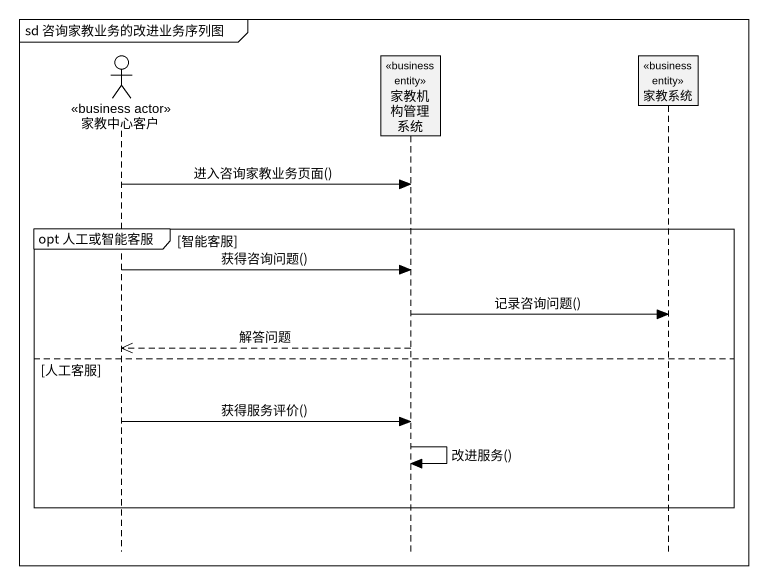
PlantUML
@startuml
mainframe sd 咨询家教业务的改进业务序列图
hide footbox
actor 家教中心客户 <<business actor>>
participant 家教机构管理系统 <<business entity>>
participant 家教系统 <<business entity>>

家教中心客户 -> 家教机构管理系统 : 进入咨询家教业务页面()
group opt 人工或智能客服 [智能客服]
  家教中心客户 -> 家教机构管理系统 : 获得咨询问题()
  家教机构管理系统 -> 家教系统 : 记录咨询问题()
  家教机构管理系统 -->> 家教中心客户 : 解答问题
else 人工客服
  家教中心客户 -> 家教机构管理系统 : 获得服务评价()
  家教机构管理系统 -> 家教机构管理系统 : 改进服务()
end
@enduml
